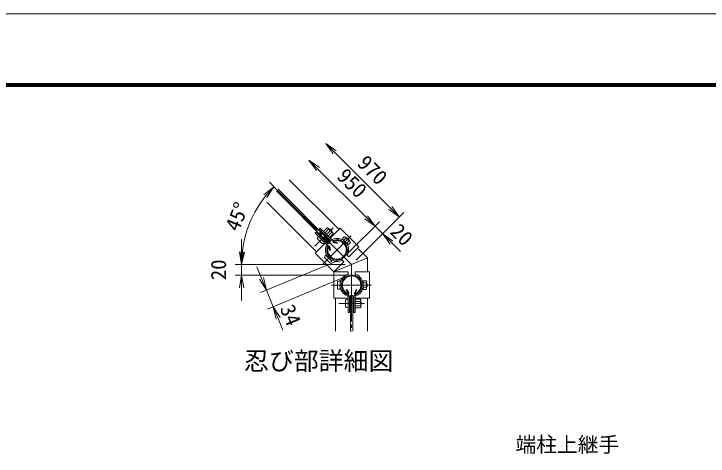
# Model space of a CAD drawing. Units: millimetres, scale not verified. Extents: x -12600 to 12600, y -8910 to 8910.
# Drawn here: x -402 to 6186, y 4712 to 8910 of the extents above; entities that cross this region are included whole.
import ezdxf
from ezdxf.enums import TextEntityAlignment as Align

# ---------------------------------------------------------------- set-up
doc = ezdxf.new("R2010")
doc.units = ezdxf.units.MM
doc.header["$LTSCALE"] = 30
doc.linetypes.add('LONG_CHAIN', pattern=[21, 18, -1, 1, -1])
for name, color, linetype, lineweight in [('0-0_D-TTL', 7, 'Continuous', 9), ('0-1_D-TTL-TXT', 7, 'Continuous', 9), ('0-3_D-STR1', 1, 'Continuous', 9), ('0-6_D-BMK', 2, 'LONG_CHAIN', 9), ('0-7_D-STR3', 3, 'Continuous', 9), ('0-9_D-STR-DIM', 7, 'Continuous', 9), ('0-A_0', 7, 'Continuous', 9), ('0-D_D-STR-TXT', 7, 'Continuous', 9)]:
    doc.layers.add(name, color=color, linetype=linetype, lineweight=lineweight)
doc.styles.add('ＭＳ ゴシック', font='')
doc.styles.get('ＭＳ ゴシック').set_extended_font_data('MS Gothic')

# ---------------------------------------------------------------- blocks, each defined once
blk = doc.blocks.new('_Open')
at = {"layer": '0-A_0'}
blk.add_line((-30, 5), (0, 0), dxfattribs=at)
blk.add_lwpolyline([(-30, -5), (0, 0), (-30, 0)], dxfattribs=at)

msp = doc.modelspace()

# ---------------------------------------------------------------- linework, layer by layer
at = {"layer": '0-0_D-TTL', "color": 2}
msp.add_lwpolyline([(-12600, 8910), (12600, 8910), (12600, -8910), (-12600, -8910)], close=True, dxfattribs=at)
at = {"layer": '0-0_D-TTL'}
for points in [[(-11790, 8250), (11790, 8250), (11790, -8250), (-11790, -8250)], [(-11782.5, 8242.5), (11782.5, 8242.5), (11782.5, -8242.5), (-11782.5, -8242.5)], [(-11775, 8235), (11775, 8235), (11775, -8235), (-11775, -8235)], [(-11767.5, 8227.5), (11767.5, 8227.5), (11767.5, -8227.5), (-11767.5, -8227.5)], [(-11760, 8220), (11760, 8220), (11760, -8220), (-11760, -8220)]]:
    msp.add_lwpolyline(points, close=True, dxfattribs=at)
at = {"layer": '0-3_D-STR1'}
for p, q in [((2211.76, 7335.56), (2683.31, 6864.02)), ((2469.41, 6650.12), (1997.86, 7121.66)), ((2632.06, 6738.73), (2665.96, 6729.65)), ((2634.14, 6746.48), (2668.03, 6737.4)), ((2668.03, 6737.4), (2665.96, 6729.65)), ((2586.95, 6699.29), (2596.03, 6665.39)), ((2594.69, 6701.37), (2603.78, 6667.47)), ((2596.03, 6665.39), (2603.78, 6667.47)), ((2954.06, 6593.27), (2651.56, 6467.97)), ((2651.56, 6467.97), (2646.18, 6473.34)), ((2651.56, 6460.37), (2651.56, 6467.97)), ((2751.89, 6289.1), (2758.84, 6293.11)), ((2769.44, 6258.71), (2751.89, 6289.1)), ((2776.39, 6262.72), (2758.84, 6293.11)), ((2829.23, 6262.72), (2846.77, 6293.11)), ((2836.18, 6258.71), (2853.72, 6289.1)), ((2853.72, 6289.1), (2846.77, 6293.11)), ((2651.56, 5898.29), (2651.56, 6210.37)), ((2954.06, 6210.37), (2954.06, 5898.29))]:
    msp.add_line(p, q, dxfattribs=at)
msp.add_lwpolyline([(2860.08, 6687.24), (2954.06, 6593.27), (2954.06, 6460.37)], dxfattribs=at)
for centre, radius, start, end in [((2664.74, 6668.68), 95.25, 159.32478, 110.67522), ((2664.74, 6668.68), 87.23, 159.32478, 110.67522), ((2634.65, 6748.42), 10.03, 110.67522, 255), ((2634.65, 6748.42), 2, 110.67522, 255), ((2585.01, 6698.77), 10.03, 15, 159.32478), ((2585.01, 6698.77), 2, 15, 159.32478), ((2802.81, 6335.37), 95.25, 294.32478, 245.67522), ((2802.81, 6335.37), 87.23, 294.32478, 245.67522), ((2767.7, 6257.71), 10.03, 245.67522, 30), ((2767.7, 6257.71), 2, 245.67522, 30), ((2837.91, 6257.71), 10.03, 150, 294.32478), ((2837.91, 6257.71), 2, 150, 294.32478)]:
    msp.add_arc(centre, radius, start, end, dxfattribs=at)
at = {"layer": '0-6_D-BMK'}
for p, q in [((2096.67, 7236.76), (2802.81, 6530.62)), ((2454.6, 6706.02), (2627.41, 6878.83)), ((2530.51, 6534.45), (2798.98, 6802.92)), ((2802.81, 6530.62), (2802.81, 5898.29)), ((2612.97, 6335.37), (2992.65, 6335.37)), ((2680.61, 6160.37), (2925, 6160.37))]:
    msp.add_line(p, q, dxfattribs=at)
at = {"layer": '0-7_D-STR3'}
for p, q in [((2586.08, 6731.44), (2088.76, 7228.76)), ((2601.99, 6747.35), (2104.67, 7244.67)), ((2495.75, 6867.38), (2503.88, 6875.51)), ((2495.75, 6867.38), (2600.29, 6762.83)), ((2503.88, 6875.51), (2608.43, 6770.96)), ((2570.7, 6879.4), (2535.34, 6844.04)), ((2585.02, 6865.08), (2549.66, 6829.72)), ((2580.83, 6876.34), (2624.48, 6832.69)), ((2588.73, 6868.44), (2617.02, 6840.15)), ((2591.12, 6866.04), (2592.27, 6867.19)), ((2599.34, 6780.05), (2695.33, 6876.04)), ((2695.33, 6876.04), (2872.1, 6699.26)), ((2457.92, 6829.55), (2466.05, 6837.68)), ((2457.92, 6829.55), (2562.46, 6725)), ((2466.05, 6837.68), (2570.6, 6733.13)), ((2513.36, 6802.39), (2507.35, 6796.38)), ((2513.36, 6802.39), (2550.97, 6764.78)), ((2518.02, 6797.73), (2518.9, 6798.61)), ((2534.81, 6814.52), (2541.71, 6821.42)), ((2549.84, 6829.55), (2550.55, 6830.26)), ((2563.1, 6786.24), (2569.99, 6793.13)), ((2578.12, 6801.26), (2578.83, 6801.97)), ((2613.66, 6836.44), (2578.3, 6801.09)), ((2627.98, 6822.12), (2592.62, 6786.77)), ((2614.62, 6842.55), (2615.77, 6843.69)), ((2733.33, 6794.55), (2713.89, 6775.1)), ((2743.47, 6791.48), (2787.12, 6747.84)), ((2751.37, 6783.59), (2753.13, 6785.35)), ((2751.37, 6783.59), (2753.13, 6785.35)), ((2753.13, 6785.35), (2781.42, 6757.07)), ((2457.39, 6638.1), (2553.38, 6734.09)), ((2478.07, 6775.45), (2524.03, 6729.49)), ((2550.97, 6764.78), (2544.96, 6758.77)), ((2546.3, 6769.44), (2547.19, 6770.33)), ((2586.08, 6731.44), (2601.99, 6747.35)), ((2713.89, 6775.1), (2771.16, 6717.83)), ((2728.38, 6760.61), (2727.09, 6759.31)), ((2747.65, 6780.23), (2728.21, 6760.78)), ((2753.76, 6781.19), (2756.67, 6784.1)), ((2756.67, 6732.32), (2755.37, 6731.02)), ((2776.29, 6751.59), (2756.85, 6732.14)), ((2790.61, 6737.27), (2771.16, 6717.83)), ((2777.26, 6757.69), (2780.17, 6760.61)), ((2779.65, 6755.3), (2781.42, 6757.07)), ((2779.65, 6755.3), (2781.42, 6757.07)), ((2776.82, 6603.98), (2872.1, 6699.26)), ((2457.39, 6638.1), (2634.16, 6461.32)), ((2547.01, 6596.91), (2592.97, 6550.95)), ((2558.68, 6619.18), (2615.25, 6562.62)), ((2574.12, 6606.34), (2572.82, 6605.04)), ((2753.93, 6626.87), (2776.82, 6603.98)), ((2753.93, 6626.87), (2764.34, 6621.99)), ((2602.4, 6578.05), (2601.11, 6576.76)), ((2634.16, 6461.32), (2729.45, 6556.6)), ((2706.55, 6579.5), (2729.45, 6556.6)), ((2706.55, 6579.5), (2711.44, 6569.08)), ((2634.56, 6460.37), (2769.31, 6460.37)), ((2634.56, 6210.37), (2634.56, 6460.37)), ((2769.31, 6428), (2769.31, 6460.37)), ((2836.31, 6428), (2836.31, 6460.37)), ((2836.31, 6460.37), (2971.06, 6460.37)), ((2971.06, 6210.37), (2971.06, 6460.37)), ((2769.31, 6428), (2765.4, 6438.81)), ((2836.31, 6428), (2840.22, 6438.81)), ((2668.81, 6302.87), (2668.81, 6367.87)), ((2692.81, 6295.37), (2692.81, 6375.37)), ((2694.64, 6355.37), (2692.81, 6355.37)), ((2912.81, 6355.37), (2910.97, 6355.37)), ((2940.31, 6375.87), (2912.81, 6375.87)), ((2912.81, 6294.87), (2912.81, 6375.87)), ((2940.31, 6355.62), (2912.81, 6355.62)), ((2945.31, 6304.2), (2945.31, 6365.93)), ((2945.31, 6355.37), (2947.81, 6355.37)), ((2945.31, 6355.37), (2947.81, 6355.37)), ((2945.31, 6351.98), (2949.43, 6351.98)), ((2947.81, 6315.37), (2947.81, 6355.37)), ((2694.64, 6315.37), (2692.81, 6315.37)), ((2912.81, 6315.37), (2910.97, 6315.37)), ((2940.31, 6315.12), (2912.81, 6315.12)), ((2940.31, 6294.87), (2912.81, 6294.87)), ((2945.31, 6318.75), (2949.43, 6318.75)), ((2945.31, 6315.37), (2947.81, 6315.37)), ((2945.31, 6315.37), (2947.81, 6315.37)), ((2634.56, 6210.37), (2770.31, 6210.37)), ((2746.31, 6127.87), (2746.31, 6192.87)), ((2770.31, 6075.37), (2770.31, 6223.22)), ((2781.81, 6075.37), (2781.81, 6223.22)), ((2791.56, 6235.37), (2791.56, 5898.29)), ((2791.56, 6235.37), (2814.06, 6235.37)), ((2814.06, 6235.37), (2814.06, 5898.29)), ((2823.81, 6075.37), (2823.81, 6223.22)), ((2835.31, 6075.37), (2835.31, 6223.22)), ((2835.31, 6210.37), (2971.06, 6210.37)), ((2885.31, 6200.87), (2835.31, 6200.87)), ((2790.31, 6186.96), (2781.81, 6186.96)), ((2790.31, 6133.78), (2781.81, 6133.78)), ((2790.31, 6133.78), (2790.31, 6186.96)), ((2790.31, 6180.37), (2791.56, 6180.37)), ((2790.31, 6140.37), (2791.56, 6140.37)), ((2814.06, 6180.37), (2823.81, 6180.37)), ((2814.06, 6140.37), (2823.81, 6140.37)), ((2885.31, 6180.62), (2835.31, 6180.62)), ((2835.31, 6180.37), (2836.31, 6180.37)), ((2835.31, 6140.37), (2836.31, 6140.37)), ((2885.31, 6140.12), (2835.31, 6140.12)), ((2890.31, 6129.2), (2890.31, 6190.93)), ((2890.31, 6140.37), (2890.31, 6180.37)), ((2890.31, 6176.98), (2891.93, 6176.98)), ((2890.31, 6143.75), (2891.93, 6143.75)), ((2770.31, 6075.37), (2781.81, 6075.37)), ((2823.81, 6075.37), (2835.31, 6075.37)), ((2885.31, 6119.87), (2835.31, 6119.87))]:
    msp.add_line(p, q, dxfattribs=at)
for centre, radius, start, end in [((2572.42, 6866.8), 12.71, 352.21089, 97.78911), ((2572.11, 6823.53), 43.51, 17.26063, 72.73937), ((2576.36, 6827.78), 42.5, 16.92751, 73.07249), ((2615.34, 6823.8), 12.75, 352.42505, 97.57495), ((2735.06, 6781.95), 12.71, 352.21089, 97.78911), ((2740.76, 6744.69), 42.5, 16.92751, 73.07249), ((2555.39, 6717.93), 10, 342.27961, 45), ((2555.39, 6717.93), 21.5, 339.96438, 45), ((2615.5, 6778.03), 21.5, 225, 290.03562), ((2615.5, 6778.03), 10, 225, 287.72039), ((2664.74, 6668.68), 110, 334.88306, 114.8367), ((2664.74, 6668.68), 98.5, 334.88306, 115.16282), ((2734.74, 6738.68), 43.51, 17.26063, 72.73937), ((2777.97, 6738.95), 12.75, 352.42505, 97.57495), ((2664.74, 6668.68), 110, 155.1633, 295.11694), ((2664.74, 6668.68), 98.5, 154.83718, 295.11694), ((2802.81, 6335.37), 110, 109.88306, 249.8367), ((2802.81, 6335.37), 98.5, 109.88306, 250.16282), ((2802.81, 6335.37), 98.5, 289.83718, 70.11694), ((2802.81, 6335.37), 110, 290.1633, 70.11694), ((2932.56, 6365.74), 12.75, 307.42505, 52.57495), ((2901.8, 6335.37), 43.51, 332.26063, 27.73937), ((2910.31, 6335.37), 42.5, 331.92751, 28.07249), ((2932.62, 6304.99), 12.71, 307.21089, 52.78911), ((2760.31, 6223.22), 10, 0, 62.72039), ((2760.31, 6223.22), 21.5, 0, 65.03562), ((2845.31, 6223.22), 21.5, 114.96438, 180), ((2845.31, 6223.22), 10, 117.27961, 180), ((2877.56, 6190.74), 12.75, 307.42505, 52.57495), ((2846.8, 6160.37), 43.51, 332.26063, 27.73937), ((2877.62, 6129.99), 12.71, 307.21089, 52.78911), ((2852.81, 6160.37), 42.5, 331.92751, 28.07249)]:
    msp.add_arc(centre, radius, start, end, dxfattribs=at)
for centre, major_axis, start_param, end_param in [((2495.04, 6792.42), (16.97, 16.97), 1.5707963, 3.1415927), ((2541, 6746.46), (16.97, 16.97), 3.1415927, 4.712389), ((2563.98, 6613.88), (16.97, 16.97), 1.5707963, 3.1415927), ((2609.94, 6567.92), (16.97, 16.97), 3.1415927, 4.712389), ((2692.81, 6367.87), (24, 0), 1.5707963, 3.1415927), ((2692.81, 6302.87), (24, 0), 3.1415927, 4.712389), ((2770.31, 6192.87), (24, 0), 1.5707963, 3.1415927), ((2770.31, 6127.87), (24, 0), 3.1415927, 4.712389)]:
    msp.add_ellipse(centre, major_axis=major_axis, ratio=0.3125, start_param=start_param, end_param=end_param, dxfattribs=at)
at = {"layer": '0-9_D-STR-DIM'}
for p, q in [((2642.01, 7596.1), (3170.3, 7067.82)), ((2483.36, 7437.45), (2940.94, 6979.87)), ((2109.23, 7224.2), (2022.39, 7311.03)), ((2940.94, 6979.87), (2856.08, 7064.73)), ((2845.23, 6573.05), (3297.58, 7025.39)), ((2774.52, 6643.76), (3068.22, 6937.45)), ((2774.52, 6643.76), (3068.22, 6937.45)), ((2845.23, 6573.05), (3138.93, 6866.74)), ((3025.79, 6895.02), (3096.5, 6824.31)), ((1759.13, 6650.62), (1759.13, 6770.62)), ((3181.35, 6739.46), (3266.21, 6654.61)), ((2333.8, 6530.62), (1699.13, 6530.62)), ((2742.81, 6530.62), (1699.13, 6530.62)), ((1759.13, 6430.62), (1759.13, 6530.62)), ((2645.76, 6557.72), (1938.65, 6264.82)), ((1948.16, 6398.65), (1902.24, 6509.52)), ((2742.81, 6430.62), (1699.13, 6430.62)), ((2710.92, 6400.41), (2003.81, 6107.51)), ((1759.13, 6310.62), (1759.13, 6190.62)), ((1994.08, 6287.79), (2059.24, 6130.47)), ((2105.17, 6019.61), (2151.09, 5908.74))]:
    msp.add_line(p, q, dxfattribs=at)
msp.add_arc((2802.81, 6530.62), 1043.67, 141.59141, 173.40859, dxfattribs=at)

# ---------------------------------------------------------------- block references
at = {"layer": '0-9_D-STR-DIM', "xscale": 4, "yscale": 4}
for p, rotation in [((2557.16, 7680.96), 135), ((2398.51, 7522.31), 135), ((2064.82, 7268.61), 48.29571), ((3255.15, 6982.96), 315), ((3025.79, 6895.02), 315), ((3025.79, 6895.02), 315), ((3096.5, 6824.31), 135), ((1759.13, 6530.62), 270), ((1759.13, 6530.62), 266.70429), ((1759.13, 6430.62), 90), ((1994.08, 6287.79), 292.5), ((2059.24, 6130.47), 112.5)]:
    msp.add_blockref('_Open', p, dxfattribs=dict(at, rotation=rotation))

# ---------------------------------------------------------------- texts
at = {"layer": '0-1_D-TTL-TXT', "style": 'ＭＳ ゴシック'}
msp.add_text('忍び部詳細図', height=173.1, dxfattribs=at).set_placement((1782.57, 5477.6), align=Align.BOTTOM_LEFT)
at = {"layer": '0-9_D-STR-DIM', "style": 'ＭＳ ゴシック'}
for s, rotation, p in [('970', 315, (2816.26, 7450.48)), ('950', 315, (2622.25, 7327.19)), ('45°', 67.5, (1770.16, 6817.75)), ('20', 315, (3127.99, 6802.02)), ('20', 90, (1654.89, 6382.37)), ('34', 292.5, (2079.61, 6097.72))]:
    msp.add_text(s, height=144.3, rotation=rotation, dxfattribs=at).set_placement(p, align=Align.BOTTOM_LEFT)
at = {"layer": '0-D_D-STR-TXT', "style": 'ＭＳ ゴシック'}
msp.add_text('端柱上継手', height=144.3, dxfattribs=at).set_placement((4358.02, 4706.1), align=Align.BOTTOM_LEFT)

doc.saveas('drawing.dxf')
